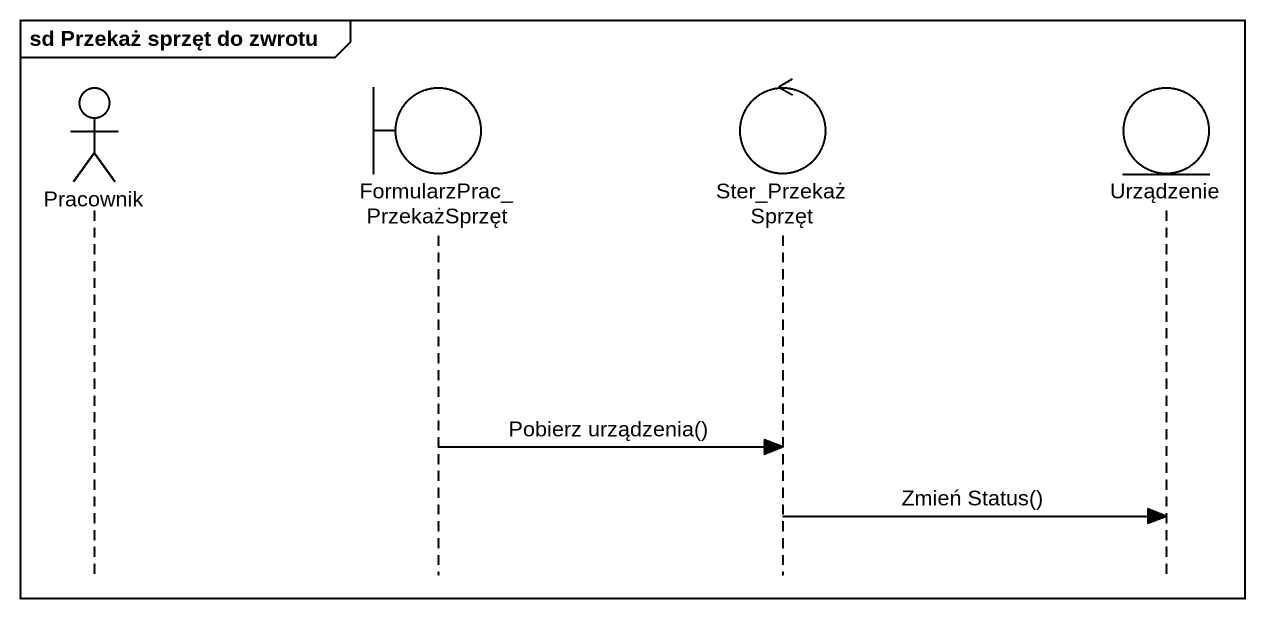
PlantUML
@startuml
mainframe sd Przekaż sprzęt do zwrotu
hide footbox
actor Pracownik
boundary FormularzPrac_PrzekażSprzęt
control Ster_PrzekażSprzęt
entity Urządzenie

FormularzPrac_PrzekażSprzęt -> Ster_PrzekażSprzęt : Pobierz urządzenia()
Ster_PrzekażSprzęt -> Urządzenie : Zmień Status()
@enduml
